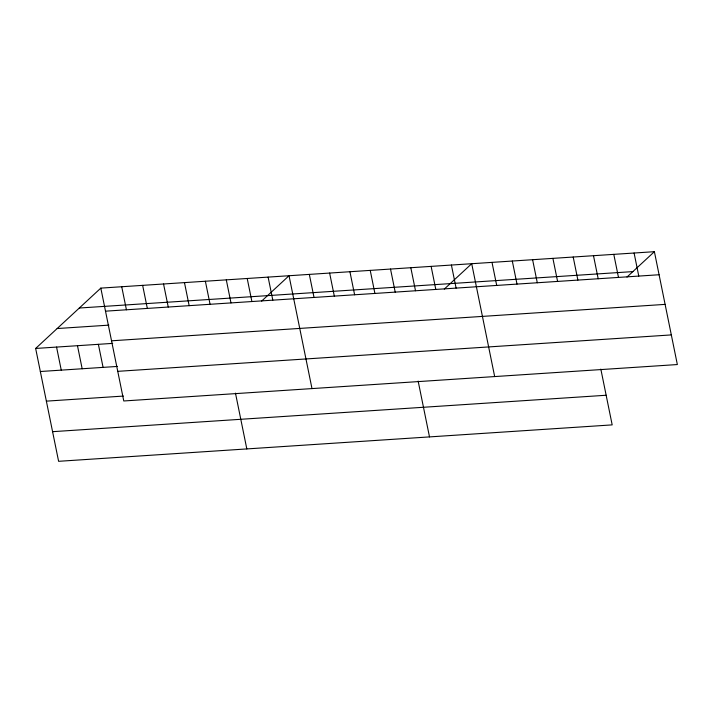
<?xml version="1.0" encoding="UTF-8"?>
<svg xmlns="http://www.w3.org/2000/svg" width="713" height="713" viewBox="0 0 713 713"><rect width="100%" height="100%" fill="white"/><g stroke="black" fill="none" stroke-linecap="round" stroke-linejoin="round"><path stroke-width="1.07" d="M600.827 369.084L612.182 424.886L58.609 461.311L35.65 348.452L100.818 288.114L654.391 251.689L677.35 364.548L123.777 400.973L100.818 288.114M261.618 301.109L289.032 275.726L311.991 388.594M444.297 289.086L471.712 263.712L494.67 376.571M626.977 277.072L654.391 251.689M79.312 308.025L632.886 271.6M105.506 311.171L659.079 274.746M57.156 328.541L108.884 325.137M111.54 340.805L665.113 304.38M35.65 348.452L112.699 343.381M40.338 371.509L117.387 366.437M117.752 371.339L671.325 334.914M46.372 401.143L123.42 396.071M52.584 431.677L606.157 395.252M634.089 253.026L638.786 276.083M613.795 254.363L618.483 277.419M593.492 255.691L598.189 278.756M573.199 257.028L577.886 280.093M552.896 258.364L557.593 281.43M532.602 259.701L537.29 282.758M512.308 261.038L516.996 284.095M492.006 262.375L496.703 285.432M451.409 265.04L456.106 288.105M431.115 266.377L435.803 289.442M410.813 267.714L415.51 290.77M418.148 381.099L429.502 436.909M390.519 269.051L395.207 292.107M370.225 270.387L374.913 293.444M349.923 271.724L354.619 294.781M329.629 273.061L334.317 296.118M309.326 274.389L314.023 297.455M268.115 277.107L272.812 300.164M247.206 278.48L251.894 301.537M226.297 279.853L230.985 302.918M235.468 393.121L246.823 448.932M205.38 281.234L210.068 304.291M184.471 282.606L189.159 305.672M163.553 283.988L168.25 307.045M142.645 285.36L147.333 308.417M121.727 286.733L126.424 309.798M98.385 344.326L103.082 367.382M77.476 345.698L82.164 368.755M56.559 347.071L61.256 370.136"/></g></svg>
